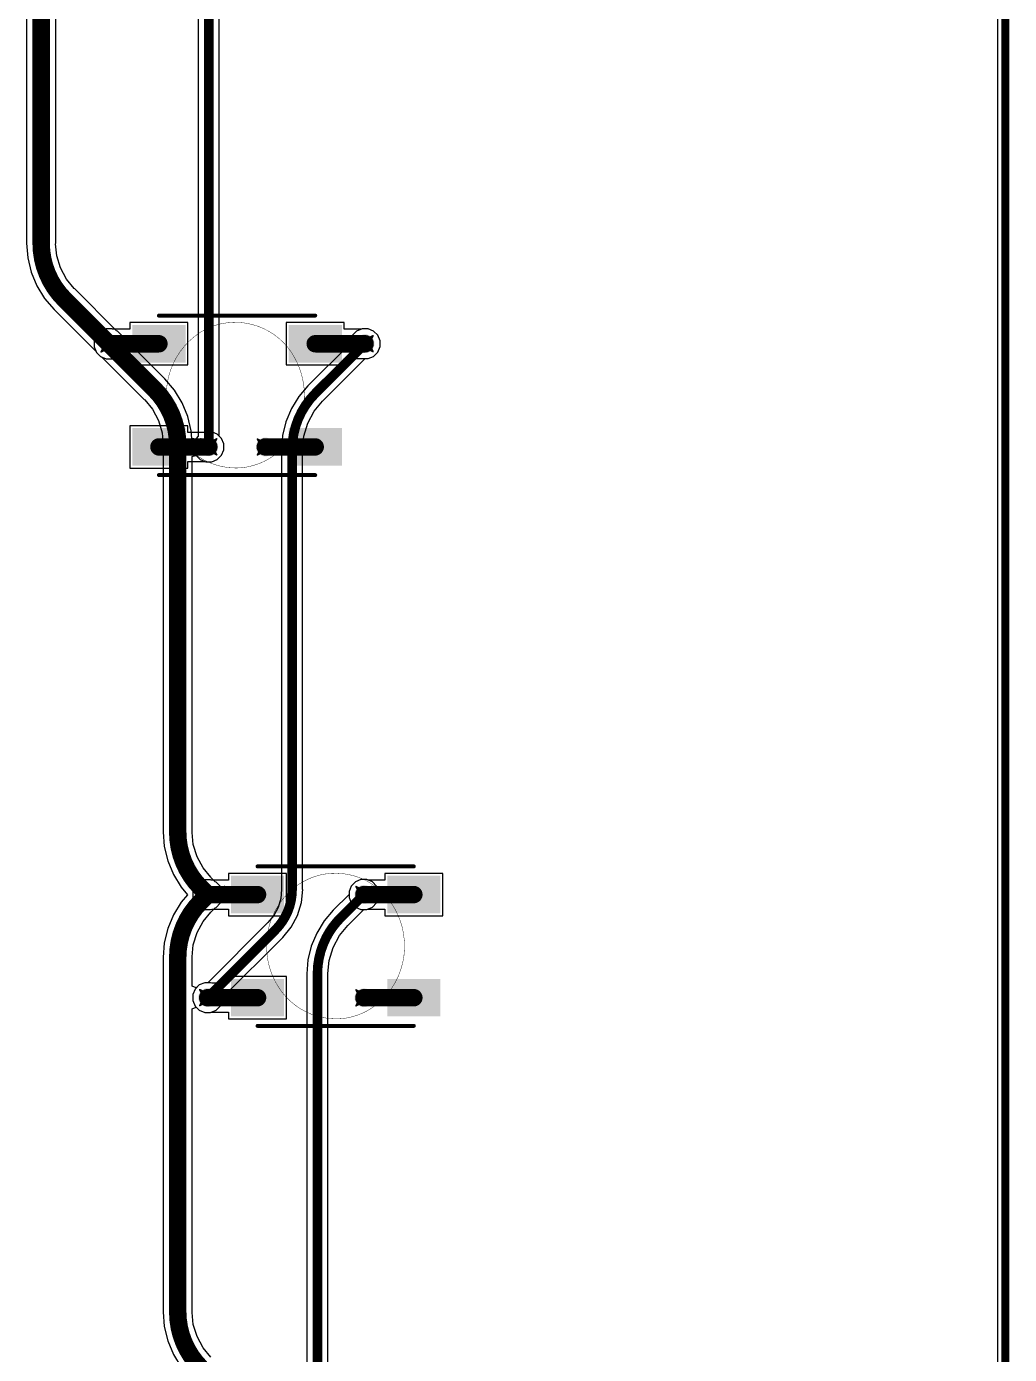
# Model space of a CAD drawing. Header units: inches. Extents: x -11 to 1110, y -7 to 455.
# Drawn here: x 672.68 to 704.13, y 172.27 to 214.76 of the extents above; entities that cross this region are included whole.
import ezdxf

# ---------------------------------------------------------------- set-up
doc = ezdxf.new("R2010")
doc.units = ezdxf.units.IN
for name, color, linetype in [('Board_outline', 216, 'Continuous'), ('Bottom Layer', 5, 'Continuous'), ('Drill Drawing', 1, 'Continuous'), ('Mechanical 7', 56, 'Continuous'), ('Top Layer', 1, 'Continuous'), ('Top Overlay', 2, 'Continuous'), ('Top Paste', 8, 'Continuous'), ('Top Solder', 216, 'Continuous'), ('Via Holes', 16, 'Continuous')]:
    doc.layers.add(name, color=color, linetype=linetype)

msp = doc.modelspace()

# ---------------------------------------------------------------- hatches: boundary and pattern name
at = {"layer": 'Bottom Layer'}
h = msp.add_hatch(color=5, dxfattribs=at)
edge = h.paths.add_edge_path()
edge.add_arc((675.323, 204.603), 0.3, 0, 360)
h = msp.add_hatch(color=5, dxfattribs=at)
edge = h.paths.add_edge_path()
edge.add_arc((683.514, 204.609), 0.3, 0, 360)
h = msp.add_hatch(color=5, dxfattribs=at)
edge = h.paths.add_edge_path()
edge.add_arc((678.514, 201.309), 0.3, 0, 360)
h = msp.add_hatch(color=5, dxfattribs=at)
edge = h.paths.add_edge_path()
edge.add_arc((680.323, 201.303), 0.3, 0, 360)
h = msp.add_hatch(color=5, dxfattribs=at)
edge = h.paths.add_edge_path()
edge.add_arc((678.478, 186.978), 0.3, 0, 360)
h = msp.add_hatch(color=5, dxfattribs=at)
edge = h.paths.add_edge_path()
edge.add_arc((683.478, 186.985), 0.3, 0, 360)
h = msp.add_hatch(color=5, dxfattribs=at)
edge = h.paths.add_edge_path()
edge.add_arc((678.478, 183.685), 0.3, 0, 360)
h = msp.add_hatch(color=5, dxfattribs=at)
edge = h.paths.add_edge_path()
edge.add_arc((683.478, 183.678), 0.3, 0, 360)
at = {"layer": 'Top Layer'}
h = msp.add_hatch(color=1, dxfattribs=at)
edge = h.paths.add_edge_path()
edge.add_arc((675.323, 204.603), 0.3, 0, 360)
for points in [[(676.168, 205.106), (677.668, 205.106), (677.668, 204.106), (676.168, 204.106)], [(682.668, 204.106), (681.168, 204.106), (681.168, 205.106), (682.668, 205.106)], [(676.168, 201.806), (677.668, 201.806), (677.668, 200.806), (676.168, 200.806)], [(681.168, 201.806), (682.668, 201.806), (682.668, 200.806), (681.168, 200.806)], [(679.324, 187.481), (680.824, 187.481), (680.824, 186.481), (679.324, 186.481)], [(685.824, 186.481), (684.324, 186.481), (684.324, 187.481), (685.824, 187.481)], [(679.324, 184.181), (680.824, 184.181), (680.824, 183.181), (679.324, 183.181)], [(684.324, 184.181), (685.824, 184.181), (685.824, 183.181), (684.324, 183.181)]]:
    msp.add_hatch(color=1, dxfattribs=at).paths.add_polyline_path(points)
h = msp.add_hatch(color=1, dxfattribs=at)
edge = h.paths.add_edge_path()
edge.add_arc((683.514, 204.609), 0.3, 0, 360)
h = msp.add_hatch(color=1, dxfattribs=at)
edge = h.paths.add_edge_path()
edge.add_arc((678.514, 201.309), 0.3, 0, 360)
h = msp.add_hatch(color=1, dxfattribs=at)
edge = h.paths.add_edge_path()
edge.add_arc((680.323, 201.303), 0.3, 0, 360)
h = msp.add_hatch(color=1, dxfattribs=at)
edge = h.paths.add_edge_path()
edge.add_arc((678.478, 186.978), 0.3, 0, 360)
h = msp.add_hatch(color=1, dxfattribs=at)
edge = h.paths.add_edge_path()
edge.add_arc((683.478, 186.985), 0.3, 0, 360)
h = msp.add_hatch(color=1, dxfattribs=at)
edge = h.paths.add_edge_path()
edge.add_arc((678.478, 183.685), 0.3, 0, 360)
h = msp.add_hatch(color=1, dxfattribs=at)
edge = h.paths.add_edge_path()
edge.add_arc((683.478, 183.678), 0.3, 0, 360)
at = {"layer": 'Top Paste'}
for points in [[(676.168, 205.106), (677.668, 205.106), (677.668, 204.106), (676.168, 204.106)], [(682.668, 204.106), (681.168, 204.106), (681.168, 205.106), (682.668, 205.106)], [(676.168, 201.806), (677.668, 201.806), (677.668, 200.806), (676.168, 200.806)], [(681.168, 201.806), (682.668, 201.806), (682.668, 200.806), (681.168, 200.806)], [(679.324, 187.481), (680.824, 187.481), (680.824, 186.481), (679.324, 186.481)], [(685.824, 186.481), (684.324, 186.481), (684.324, 187.481), (685.824, 187.481)], [(679.324, 184.181), (680.824, 184.181), (680.824, 183.181), (679.324, 183.181)], [(684.324, 184.181), (685.824, 184.181), (685.824, 183.181), (684.324, 183.181)]]:
    msp.add_hatch(color=8, dxfattribs=at).paths.add_polyline_path(points)
at = {"layer": 'Top Solder'}
for points in [[(676.067, 205.208), (677.77, 205.208), (677.77, 204.004), (676.067, 204.004)], [(682.77, 204.004), (681.067, 204.004), (681.067, 205.208), (682.77, 205.208)], [(676.067, 201.908), (677.77, 201.908), (677.77, 200.704), (676.067, 200.704)], [(681.067, 201.908), (682.77, 201.908), (682.77, 200.704), (681.067, 200.704)], [(679.222, 187.583), (680.925, 187.583), (680.925, 186.38), (679.222, 186.38)], [(685.925, 186.38), (684.222, 186.38), (684.222, 187.583), (685.925, 187.583)], [(679.222, 184.283), (680.925, 184.283), (680.925, 183.08), (679.222, 183.08)], [(684.222, 184.283), (685.925, 184.283), (685.925, 183.08), (684.222, 183.08)]]:
    msp.add_hatch(color=216, dxfattribs=at).paths.add_polyline_path(points)
at = {"layer": 'Via Holes'}
h = msp.add_hatch(color=7, dxfattribs=at)
edge = h.paths.add_edge_path()
edge.add_arc((675.323, 204.603), 0.15, 0, 360)
h = msp.add_hatch(color=7, dxfattribs=at)
edge = h.paths.add_edge_path()
edge.add_arc((683.514, 204.609), 0.15, 0, 360)
h = msp.add_hatch(color=7, dxfattribs=at)
edge = h.paths.add_edge_path()
edge.add_arc((678.514, 201.309), 0.15, 0, 360)
h = msp.add_hatch(color=7, dxfattribs=at)
edge = h.paths.add_edge_path()
edge.add_arc((680.323, 201.303), 0.15, 0, 360)
h = msp.add_hatch(color=7, dxfattribs=at)
edge = h.paths.add_edge_path()
edge.add_arc((678.478, 186.978), 0.15, 0, 360)
h = msp.add_hatch(color=7, dxfattribs=at)
edge = h.paths.add_edge_path()
edge.add_arc((683.478, 186.985), 0.15, 0, 360)
h = msp.add_hatch(color=7, dxfattribs=at)
edge = h.paths.add_edge_path()
edge.add_arc((678.478, 183.685), 0.15, 0, 360)
h = msp.add_hatch(color=7, dxfattribs=at)
edge = h.paths.add_edge_path()
edge.add_arc((683.478, 183.678), 0.15, 0, 360)

# ---------------------------------------------------------------- linework, layer by layer
at = {"layer": 'Board_outline'}
msp.add_lwpolyline([(704, 0, 0.254, 0.254, 0), (704, 370, 0.254, 0.254, 0)], format="xyseb", dxfattribs=at)
at = {"layer": 'Bottom Layer'}
for p, q in [((703.741, 369.741), (703.741, 28.773)), ((672.685, 219.117), (672.685, 207.827)), ((673.617, 207.827), (673.617, 219.117)), ((678.177, 218.761), (678.177, 201.648)), ((678.851, 201.648), (678.851, 218.761)), ((672.685, 207.827), (672.684, 207.827)), ((672.684, 207.827), (672.721, 207.356)), ((673.613, 207.805), (673.617, 207.827)), ((673.651, 207.421), (673.613, 207.805)), ((672.721, 207.356), (672.831, 206.898)), ((673.769, 207.031), (673.651, 207.421)), ((673.961, 206.671), (673.769, 207.031)), ((672.831, 206.898), (673.012, 206.462)), ((674.207, 206.372), (673.961, 206.671)), ((673.012, 206.462), (673.259, 206.059)), ((674.224, 206.36), (674.207, 206.372)), ((675.565, 205.019), (674.224, 206.36)), ((673.259, 206.059), (673.565, 205.701)), ((673.565, 205.701), (673.565, 205.701)), ((673.565, 205.701), (674.906, 204.36)), ((675.593, 205.008), (675.565, 205.019)), ((675.728, 204.873), (675.593, 205.008)), ((675.739, 204.845), (675.728, 204.873)), ((677.105, 203.479), (675.739, 204.845)), ((683.109, 204.88), (683.036, 204.704)), ((683.243, 205.014), (683.109, 204.88)), ((683.419, 205.087), (683.243, 205.014)), ((683.609, 205.087), (683.419, 205.087)), ((683.785, 205.014), (683.609, 205.087)), ((683.919, 204.88), (683.785, 205.014)), ((683.992, 204.704), (683.919, 204.88)), ((683.036, 204.608), (681.686, 203.258)), ((683.036, 204.704), (683.036, 204.608)), ((683.919, 204.339), (683.992, 204.514)), ((683.992, 204.514), (683.992, 204.704)), ((674.906, 204.36), (674.918, 204.332)), ((674.918, 204.332), (675.052, 204.198)), ((675.052, 204.198), (675.08, 204.186)), ((675.08, 204.186), (676.446, 202.82)), ((682.162, 202.781), (683.512, 204.132)), ((683.512, 204.132), (683.609, 204.132)), ((683.609, 204.132), (683.785, 204.204)), ((683.785, 204.204), (683.919, 204.339)), ((677.412, 203.121), (677.105, 203.479)), ((677.105, 203.479), (677.105, 203.479)), ((677.658, 202.718), (677.412, 203.121)), ((681.684, 203.259), (681.391, 202.916)), ((681.686, 203.258), (681.684, 203.259)), ((676.446, 202.82), (676.464, 202.808)), ((676.464, 202.808), (676.709, 202.509)), ((677.839, 202.283), (677.658, 202.718)), ((681.391, 202.916), (681.155, 202.531)), ((681.885, 202.45), (682.15, 202.773)), ((682.15, 202.773), (682.162, 202.781)), ((676.709, 202.509), (676.901, 202.15)), ((677.949, 201.824), (677.839, 202.283)), ((681.155, 202.531), (680.982, 202.113)), ((681.681, 202.068), (681.885, 202.45)), ((676.901, 202.15), (677.02, 201.759)), ((680.982, 202.113), (680.877, 201.674)), ((681.555, 201.654), (681.681, 202.068)), ((677.02, 201.759), (677.058, 201.375)), ((677.969, 201.574), (677.949, 201.824)), ((678.098, 201.553), (677.969, 201.574)), ((678.109, 201.58), (678.098, 201.553)), ((678.177, 201.648), (678.109, 201.58)), ((678.919, 201.58), (678.851, 201.648)), ((678.992, 201.404), (678.919, 201.58)), ((678.992, 201.214), (678.992, 201.404)), ((680.877, 201.674), (680.841, 201.223)), ((681.514, 201.238), (681.555, 201.654)), ((677.058, 201.375), (677.053, 201.354)), ((677.053, 201.354), (677.053, 188.988)), ((677.986, 201.004), (678.092, 201.034)), ((677.986, 188.988), (677.986, 201.004)), ((678.092, 201.034), (678.113, 201.035)), ((678.113, 201.035), (678.243, 200.904)), ((678.785, 200.904), (678.919, 201.039)), ((678.919, 201.039), (678.992, 201.214)), ((680.841, 201.223), (680.844, 201.223)), ((680.844, 201.223), (680.844, 187.148)), ((681.517, 201.223), (681.514, 201.238)), ((681.517, 187.148), (681.517, 201.223)), ((678.243, 200.904), (678.419, 200.832)), ((678.419, 200.832), (678.609, 200.832)), ((678.609, 200.832), (678.785, 200.904)), ((677.053, 188.988), (677.053, 188.988)), ((677.053, 188.988), (677.09, 188.518)), ((677.982, 188.967), (677.986, 188.988)), ((678.019, 188.583), (677.982, 188.967)), ((677.09, 188.518), (677.2, 188.059)), ((678.138, 188.192), (678.019, 188.583)), ((677.2, 188.059), (677.381, 187.623)), ((678.33, 187.833), (678.138, 188.192)), ((678.575, 187.534), (678.33, 187.833)), ((677.381, 187.623), (677.627, 187.221)), ((678.593, 187.522), (678.575, 187.534)), ((678.721, 187.394), (678.593, 187.522)), ((678.749, 187.383), (678.721, 187.394)), ((678.883, 187.248), (678.749, 187.383)), ((683.207, 187.39), (683.073, 187.255)), ((683.383, 187.462), (683.207, 187.39)), ((683.573, 187.462), (683.383, 187.462)), ((683.749, 187.39), (683.573, 187.462)), ((683.883, 187.255), (683.749, 187.39)), ((677.627, 187.221), (677.835, 186.978)), ((677.835, 186.978), (677.627, 186.734)), ((678.956, 187.073), (678.883, 187.248)), ((678.956, 186.883), (678.956, 187.073)), ((680.844, 187.144), (680.816, 186.855)), ((680.844, 187.148), (680.844, 187.144)), ((681.479, 186.723), (681.521, 187.148)), ((681.521, 187.148), (681.517, 187.148)), ((683, 186.983), (682.496, 186.478)), ((683.073, 187.255), (683, 187.08)), ((683, 187.08), (683, 186.983)), ((683.956, 187.08), (683.883, 187.255)), ((683.956, 186.889), (683.956, 187.08)), ((677.627, 186.734), (677.381, 186.332)), ((678.593, 186.434), (678.721, 186.561)), ((678.721, 186.561), (678.749, 186.573)), ((678.749, 186.573), (678.883, 186.707)), ((678.883, 186.707), (678.956, 186.883)), ((680.73, 186.573), (680.591, 186.313)), ((680.816, 186.855), (680.73, 186.573)), ((681.355, 186.314), (681.479, 186.723)), ((683.573, 186.507), (683.749, 186.579)), ((683.749, 186.579), (683.883, 186.714)), ((683.883, 186.714), (683.956, 186.889)), ((677.381, 186.332), (677.2, 185.896)), ((678.138, 185.763), (678.33, 186.123)), ((678.33, 186.123), (678.575, 186.422)), ((678.575, 186.422), (678.593, 186.434)), ((680.591, 186.313), (680.407, 186.089)), ((681.154, 185.938), (681.355, 186.314)), ((682.201, 186.137), (681.965, 185.751)), ((682.494, 186.48), (682.201, 186.137)), ((682.496, 186.478), (682.494, 186.48)), ((682.972, 186.002), (683.476, 186.507)), ((683.476, 186.507), (683.573, 186.507)), ((677.2, 185.896), (677.09, 185.437)), ((678.019, 185.373), (678.138, 185.763)), ((680.404, 186.087), (678.48, 184.162)), ((680.407, 186.089), (680.404, 186.087)), ((680.883, 185.608), (681.154, 185.938)), ((681.965, 185.751), (681.792, 185.334)), ((682.694, 185.671), (682.959, 185.994)), ((682.959, 185.994), (682.972, 186.002)), ((677.09, 185.437), (677.053, 184.967)), ((677.982, 184.988), (678.019, 185.373)), ((678.956, 183.686), (680.88, 185.61)), ((680.88, 185.61), (680.883, 185.608)), ((681.792, 185.334), (681.686, 184.895)), ((682.365, 184.875), (682.49, 185.289)), ((682.49, 185.289), (682.694, 185.671)), ((677.053, 184.967), (677.053, 184.967)), ((677.053, 184.967), (677.053, 173.632)), ((677.986, 184.967), (677.982, 184.988)), ((677.986, 184.047), (677.986, 184.967)), ((681.686, 184.895), (681.651, 184.444)), ((682.324, 184.459), (682.365, 184.875)), ((681.651, 184.444), (681.653, 184.444)), ((681.653, 184.444), (681.653, 169.81)), ((682.327, 184.444), (682.324, 184.459)), ((682.327, 169.687), (682.327, 184.444)), ((678.113, 183.995), (677.986, 184.047)), ((678.207, 184.09), (678.113, 183.995)), ((678.383, 184.162), (678.207, 184.09)), ((678.48, 184.162), (678.383, 184.162)), ((678.883, 183.414), (678.956, 183.589)), ((678.956, 183.589), (678.956, 183.686)), ((677.986, 183.322), (678.113, 183.374)), ((677.986, 173.632), (677.986, 183.322)), ((678.113, 183.374), (678.207, 183.279)), ((678.207, 183.279), (678.383, 183.207)), ((678.383, 183.207), (678.573, 183.207)), ((678.573, 183.207), (678.749, 183.279)), ((678.749, 183.279), (678.883, 183.414)), ((677.053, 173.632), (677.053, 173.632)), ((677.053, 173.632), (677.09, 173.161)), ((677.982, 173.61), (677.986, 173.632)), ((678.019, 173.226), (677.982, 173.61)), ((677.09, 173.161), (677.2, 172.703)), ((678.138, 172.836), (678.019, 173.226)), ((677.2, 172.703), (677.381, 172.267)), ((678.33, 172.476), (678.138, 172.836)), ((677.381, 172.267), (677.627, 171.864)), ((678.575, 172.177), (678.33, 172.476))]:
    msp.add_line(p, q, dxfattribs=at)
for points in [[(673.151, 207.827, 0.559, 0.559, 0), (673.151, 219.117, 0.559, 0.559, 0)], [(678.514, 201.309, 0.305, 0.305, 0), (678.514, 218.761, 0.305, 0.305, 0)], [(673.895, 206.031, 0.559, 0.559, -0.198912), (673.151, 207.827, 0.559, 0.559, 0)], [(673.895, 206.031, 0.559, 0.559, 0), (675.323, 204.603, 0.559, 0.559, 0)], [(675.323, 204.603, 0.559, 0.559, 0), (676.776, 203.15, 0.559, 0.559, 0)], [(681.924, 203.02, 0.305, 0.305, 0), (683.514, 204.609, 0.305, 0.305, 0)], [(676.776, 203.15, 0.559, 0.559, -0.198912), (677.52, 201.354, 0.559, 0.559, 0)], [(681.18, 201.223, 0.305, 0.305, -0.198912), (681.924, 203.02, 0.305, 0.305, 0)], [(677.52, 188.988, 0.559, 0.559, 0), (677.52, 201.354, 0.559, 0.559, 0)], [(681.18, 187.148, 0.305, 0.305, 0), (681.18, 201.223, 0.305, 0.305, 0)], [(678.264, 187.192, 0.559, 0.559, -0.198912), (677.52, 188.988, 0.559, 0.559, 0)], [(678.264, 187.192, 0.559, 0.559, 0), (678.478, 186.978, 0.559, 0.559, 0)], [(677.52, 184.967, 0.559, 0.559, -0.198912), (678.264, 186.763, 0.559, 0.559, 0)], [(678.264, 186.763, 0.559, 0.559, 0), (678.478, 186.978, 0.559, 0.559, 0)], [(681.18, 187.148, 0.305, 0.305, -0.198912), (680.642, 185.849, 0.305, 0.305, 0)], [(682.734, 186.24, 0.305, 0.305, 0), (683.478, 186.985, 0.305, 0.305, 0)], [(682.272, 185.608, 0.305, 0.305, -0.077495), (682.734, 186.24, 0.305, 0.305, 0)], [(678.478, 183.685, 0.305, 0.305, 0), (680.642, 185.849, 0.305, 0.305, 0)], [(681.99, 184.444, 0.305, 0.305, -0.119574), (682.272, 185.608, 0.305, 0.305, 0)], [(677.52, 173.632, 0.559, 0.559, 0), (677.52, 184.967, 0.559, 0.559, 0)], [(681.99, 169.621, 0.305, 0.305, 0), (681.99, 184.444, 0.305, 0.305, 0)], [(678.264, 171.836, 0.559, 0.559, -0.198912), (677.52, 173.632, 0.559, 0.559, 0)]]:
    msp.add_lwpolyline(points, format="xyseb", dxfattribs=at)
for points in [[(673.011, 207.827, 0.279, 0.279, 1), (673.29, 207.827, 0.279, 0.279, 1)], [(673.011, 207.827, 0.279, 0.279, 1), (673.29, 207.827, 0.279, 0.279, 1)], [(673.755, 206.031, 0.279, 0.279, 1), (674.034, 206.031, 0.279, 0.279, 1)], [(673.755, 206.031, 0.279, 0.279, 1), (674.034, 206.031, 0.279, 0.279, 1)], [(675.183, 204.603, 0.279, 0.279, 1), (675.462, 204.603, 0.279, 0.279, 1)], [(675.183, 204.603, 0.279, 0.279, 1), (675.462, 204.603, 0.279, 0.279, 1)], [(683.438, 204.609, 0.152, 0.152, 1), (683.59, 204.609, 0.152, 0.152, 1)], [(676.636, 203.15, 0.279, 0.279, 1), (676.915, 203.15, 0.279, 0.279, 1)], [(676.636, 203.15, 0.279, 0.279, 1), (676.915, 203.15, 0.279, 0.279, 1)], [(681.848, 203.02, 0.152, 0.152, 1), (682, 203.02, 0.152, 0.152, 1)], [(681.848, 203.02, 0.152, 0.152, 1), (682, 203.02, 0.152, 0.152, 1)], [(677.38, 201.354, 0.279, 0.279, 1), (677.659, 201.354, 0.279, 0.279, 1)], [(677.38, 201.354, 0.279, 0.279, 1), (677.659, 201.354, 0.279, 0.279, 1)], [(678.438, 201.309, 0.152, 0.152, 1), (678.59, 201.309, 0.152, 0.152, 1)], [(681.104, 201.223, 0.152, 0.152, 1), (681.256, 201.223, 0.152, 0.152, 1)], [(681.104, 201.223, 0.152, 0.152, 1), (681.256, 201.223, 0.152, 0.152, 1)], [(677.38, 188.988, 0.279, 0.279, 1), (677.659, 188.988, 0.279, 0.279, 1)], [(677.38, 188.988, 0.279, 0.279, 1), (677.659, 188.988, 0.279, 0.279, 1)], [(678.124, 187.192, 0.279, 0.279, 1), (678.403, 187.192, 0.279, 0.279, 1)], [(678.124, 187.192, 0.279, 0.279, 1), (678.403, 187.192, 0.279, 0.279, 1)], [(678.124, 186.763, 0.279, 0.279, 1), (678.403, 186.763, 0.279, 0.279, 1)], [(678.124, 186.763, 0.279, 0.279, 1), (678.403, 186.763, 0.279, 0.279, 1)], [(678.338, 186.978, 0.279, 0.279, 1), (678.618, 186.978, 0.279, 0.279, 1)], [(678.338, 186.978, 0.279, 0.279, 1), (678.618, 186.978, 0.279, 0.279, 1)], [(681.104, 187.148, 0.152, 0.152, 1), (681.256, 187.148, 0.152, 0.152, 1)], [(681.104, 187.148, 0.152, 0.152, 1), (681.256, 187.148, 0.152, 0.152, 1)], [(683.402, 186.985, 0.152, 0.152, 1), (683.554, 186.985, 0.152, 0.152, 1)], [(682.658, 186.24, 0.152, 0.152, 1), (682.81, 186.24, 0.152, 0.152, 1)], [(682.658, 186.24, 0.152, 0.152, 1), (682.81, 186.24, 0.152, 0.152, 1)], [(680.566, 185.849, 0.152, 0.152, 1), (680.718, 185.849, 0.152, 0.152, 1)], [(680.566, 185.849, 0.152, 0.152, 1), (680.718, 185.849, 0.152, 0.152, 1)], [(682.196, 185.608, 0.152, 0.152, 1), (682.349, 185.608, 0.152, 0.152, 1)], [(682.196, 185.608, 0.152, 0.152, 1), (682.349, 185.608, 0.152, 0.152, 1)], [(677.38, 184.967, 0.279, 0.279, 1), (677.659, 184.967, 0.279, 0.279, 1)], [(677.38, 184.967, 0.279, 0.279, 1), (677.659, 184.967, 0.279, 0.279, 1)], [(681.914, 184.444, 0.152, 0.152, 1), (682.066, 184.444, 0.152, 0.152, 1)], [(681.914, 184.444, 0.152, 0.152, 1), (682.066, 184.444, 0.152, 0.152, 1)], [(678.402, 183.685, 0.152, 0.152, 1), (678.554, 183.685, 0.152, 0.152, 1)], [(677.38, 173.632, 0.279, 0.279, 1), (677.659, 173.632, 0.279, 0.279, 1)], [(677.38, 173.632, 0.279, 0.279, 1), (677.659, 173.632, 0.279, 0.279, 1)]]:
    msp.add_lwpolyline(points, format="xyseb", close=True, dxfattribs=at)
at = {"layer": 'Drill Drawing'}
for points in [[(675.069, 204.857, 0.0508, 0.0508, 0), (675.323, 204.73, 0.0508, 0.0508, 0)], [(675.069, 204.857, 0.0508, 0.0508, 0), (675.196, 204.603, 0.0508, 0.0508, 0)], [(675.323, 204.73, 0.0508, 0.0508, 0), (675.577, 204.857, 0.0508, 0.0508, 0)], [(675.45, 204.603, 0.0508, 0.0508, 0), (675.577, 204.857, 0.0508, 0.0508, 0)], [(683.26, 204.863, 0.0508, 0.0508, 0), (683.514, 204.736, 0.0508, 0.0508, 0)], [(683.26, 204.863, 0.0508, 0.0508, 0), (683.387, 204.609, 0.0508, 0.0508, 0)], [(683.514, 204.736, 0.0508, 0.0508, 0), (683.768, 204.863, 0.0508, 0.0508, 0)], [(683.641, 204.609, 0.0508, 0.0508, 0), (683.768, 204.863, 0.0508, 0.0508, 0)], [(675.069, 204.349, 0.0508, 0.0508, 0), (675.196, 204.603, 0.0508, 0.0508, 0)], [(675.069, 204.349, 0.0508, 0.0508, 0), (675.323, 204.476, 0.0508, 0.0508, 0)], [(675.323, 204.476, 0.0508, 0.0508, 0), (675.577, 204.349, 0.0508, 0.0508, 0)], [(675.45, 204.603, 0.0508, 0.0508, 0), (675.577, 204.349, 0.0508, 0.0508, 0)], [(683.26, 204.355, 0.0508, 0.0508, 0), (683.387, 204.609, 0.0508, 0.0508, 0)], [(683.26, 204.355, 0.0508, 0.0508, 0), (683.514, 204.482, 0.0508, 0.0508, 0)], [(683.514, 204.482, 0.0508, 0.0508, 0), (683.768, 204.355, 0.0508, 0.0508, 0)], [(683.641, 204.609, 0.0508, 0.0508, 0), (683.768, 204.355, 0.0508, 0.0508, 0)], [(678.26, 201.563, 0.0508, 0.0508, 0), (678.514, 201.436, 0.0508, 0.0508, 0)], [(678.26, 201.563, 0.0508, 0.0508, 0), (678.387, 201.309, 0.0508, 0.0508, 0)], [(678.514, 201.436, 0.0508, 0.0508, 0), (678.768, 201.563, 0.0508, 0.0508, 0)], [(678.641, 201.309, 0.0508, 0.0508, 0), (678.768, 201.563, 0.0508, 0.0508, 0)], [(680.069, 201.557, 0.0508, 0.0508, 0), (680.323, 201.43, 0.0508, 0.0508, 0)], [(680.069, 201.557, 0.0508, 0.0508, 0), (680.196, 201.303, 0.0508, 0.0508, 0)], [(680.323, 201.43, 0.0508, 0.0508, 0), (680.577, 201.557, 0.0508, 0.0508, 0)], [(680.45, 201.303, 0.0508, 0.0508, 0), (680.577, 201.557, 0.0508, 0.0508, 0)], [(678.26, 201.055, 0.0508, 0.0508, 0), (678.387, 201.309, 0.0508, 0.0508, 0)], [(678.26, 201.055, 0.0508, 0.0508, 0), (678.514, 201.182, 0.0508, 0.0508, 0)], [(678.514, 201.182, 0.0508, 0.0508, 0), (678.768, 201.055, 0.0508, 0.0508, 0)], [(678.641, 201.309, 0.0508, 0.0508, 0), (678.768, 201.055, 0.0508, 0.0508, 0)], [(680.069, 201.049, 0.0508, 0.0508, 0), (680.196, 201.303, 0.0508, 0.0508, 0)], [(680.069, 201.049, 0.0508, 0.0508, 0), (680.323, 201.176, 0.0508, 0.0508, 0)], [(680.323, 201.176, 0.0508, 0.0508, 0), (680.577, 201.049, 0.0508, 0.0508, 0)], [(680.45, 201.303, 0.0508, 0.0508, 0), (680.577, 201.049, 0.0508, 0.0508, 0)], [(678.224, 187.232, 0.0508, 0.0508, 0), (678.478, 187.105, 0.0508, 0.0508, 0)], [(678.224, 187.232, 0.0508, 0.0508, 0), (678.351, 186.978, 0.0508, 0.0508, 0)], [(678.224, 186.724, 0.0508, 0.0508, 0), (678.351, 186.978, 0.0508, 0.0508, 0)], [(678.478, 187.105, 0.0508, 0.0508, 0), (678.732, 187.232, 0.0508, 0.0508, 0)], [(678.605, 186.978, 0.0508, 0.0508, 0), (678.732, 187.232, 0.0508, 0.0508, 0)], [(678.605, 186.978, 0.0508, 0.0508, 0), (678.732, 186.724, 0.0508, 0.0508, 0)], [(683.224, 187.239, 0.0508, 0.0508, 0), (683.478, 187.112, 0.0508, 0.0508, 0)], [(683.224, 187.239, 0.0508, 0.0508, 0), (683.351, 186.985, 0.0508, 0.0508, 0)], [(683.224, 186.731, 0.0508, 0.0508, 0), (683.351, 186.985, 0.0508, 0.0508, 0)], [(683.478, 187.112, 0.0508, 0.0508, 0), (683.732, 187.239, 0.0508, 0.0508, 0)], [(683.605, 186.985, 0.0508, 0.0508, 0), (683.732, 187.239, 0.0508, 0.0508, 0)], [(683.605, 186.985, 0.0508, 0.0508, 0), (683.732, 186.731, 0.0508, 0.0508, 0)], [(678.224, 186.724, 0.0508, 0.0508, 0), (678.478, 186.851, 0.0508, 0.0508, 0)], [(678.478, 186.851, 0.0508, 0.0508, 0), (678.732, 186.724, 0.0508, 0.0508, 0)], [(683.224, 186.731, 0.0508, 0.0508, 0), (683.478, 186.858, 0.0508, 0.0508, 0)], [(683.478, 186.858, 0.0508, 0.0508, 0), (683.732, 186.731, 0.0508, 0.0508, 0)], [(678.224, 183.939, 0.0508, 0.0508, 0), (678.478, 183.812, 0.0508, 0.0508, 0)], [(678.224, 183.939, 0.0508, 0.0508, 0), (678.351, 183.685, 0.0508, 0.0508, 0)], [(678.224, 183.431, 0.0508, 0.0508, 0), (678.351, 183.685, 0.0508, 0.0508, 0)], [(678.224, 183.431, 0.0508, 0.0508, 0), (678.478, 183.558, 0.0508, 0.0508, 0)], [(678.478, 183.812, 0.0508, 0.0508, 0), (678.732, 183.939, 0.0508, 0.0508, 0)], [(678.478, 183.558, 0.0508, 0.0508, 0), (678.732, 183.431, 0.0508, 0.0508, 0)], [(678.605, 183.685, 0.0508, 0.0508, 0), (678.732, 183.939, 0.0508, 0.0508, 0)], [(678.605, 183.685, 0.0508, 0.0508, 0), (678.732, 183.431, 0.0508, 0.0508, 0)], [(683.224, 183.932, 0.0508, 0.0508, 0), (683.478, 183.805, 0.0508, 0.0508, 0)], [(683.224, 183.932, 0.0508, 0.0508, 0), (683.351, 183.678, 0.0508, 0.0508, 0)], [(683.224, 183.424, 0.0508, 0.0508, 0), (683.351, 183.678, 0.0508, 0.0508, 0)], [(683.224, 183.424, 0.0508, 0.0508, 0), (683.478, 183.551, 0.0508, 0.0508, 0)], [(683.478, 183.805, 0.0508, 0.0508, 0), (683.732, 183.932, 0.0508, 0.0508, 0)], [(683.478, 183.551, 0.0508, 0.0508, 0), (683.732, 183.424, 0.0508, 0.0508, 0)], [(683.605, 183.678, 0.0508, 0.0508, 0), (683.732, 183.932, 0.0508, 0.0508, 0)], [(683.605, 183.678, 0.0508, 0.0508, 0), (683.732, 183.424, 0.0508, 0.0508, 0)]]:
    msp.add_lwpolyline(points, format="xyseb", dxfattribs=at)
for points in [[(675.056, 204.857, 0.0254, 0.0254, 1), (675.081, 204.857, 0.0254, 0.0254, 1)], [(675.056, 204.857, 0.0254, 0.0254, 1), (675.081, 204.857, 0.0254, 0.0254, 1)], [(675.564, 204.857, 0.0254, 0.0254, 1), (675.589, 204.857, 0.0254, 0.0254, 1)], [(675.564, 204.857, 0.0254, 0.0254, 1), (675.589, 204.857, 0.0254, 0.0254, 1)], [(683.247, 204.863, 0.0254, 0.0254, 1), (683.273, 204.863, 0.0254, 0.0254, 1)], [(683.247, 204.863, 0.0254, 0.0254, 1), (683.273, 204.863, 0.0254, 0.0254, 1)], [(683.755, 204.863, 0.0254, 0.0254, 1), (683.781, 204.863, 0.0254, 0.0254, 1)], [(683.755, 204.863, 0.0254, 0.0254, 1), (683.781, 204.863, 0.0254, 0.0254, 1)], [(675.183, 204.603, 0.0254, 0.0254, 1), (675.208, 204.603, 0.0254, 0.0254, 1)], [(675.183, 204.603, 0.0254, 0.0254, 1), (675.208, 204.603, 0.0254, 0.0254, 1)], [(675.31, 204.73, 0.0254, 0.0254, 1), (675.335, 204.73, 0.0254, 0.0254, 1)], [(675.31, 204.73, 0.0254, 0.0254, 1), (675.335, 204.73, 0.0254, 0.0254, 1)], [(675.31, 204.476, 0.0254, 0.0254, 1), (675.335, 204.476, 0.0254, 0.0254, 1)], [(675.31, 204.476, 0.0254, 0.0254, 1), (675.335, 204.476, 0.0254, 0.0254, 1)], [(675.437, 204.603, 0.0254, 0.0254, 1), (675.462, 204.603, 0.0254, 0.0254, 1)], [(675.437, 204.603, 0.0254, 0.0254, 1), (675.462, 204.603, 0.0254, 0.0254, 1)], [(683.247, 204.355, 0.0254, 0.0254, 1), (683.273, 204.355, 0.0254, 0.0254, 1)], [(683.247, 204.355, 0.0254, 0.0254, 1), (683.273, 204.355, 0.0254, 0.0254, 1)], [(683.374, 204.609, 0.0254, 0.0254, 1), (683.4, 204.609, 0.0254, 0.0254, 1)], [(683.374, 204.609, 0.0254, 0.0254, 1), (683.4, 204.609, 0.0254, 0.0254, 1)], [(683.501, 204.736, 0.0254, 0.0254, 1), (683.527, 204.736, 0.0254, 0.0254, 1)], [(683.501, 204.736, 0.0254, 0.0254, 1), (683.527, 204.736, 0.0254, 0.0254, 1)], [(683.501, 204.482, 0.0254, 0.0254, 1), (683.527, 204.482, 0.0254, 0.0254, 1)], [(683.501, 204.482, 0.0254, 0.0254, 1), (683.527, 204.482, 0.0254, 0.0254, 1)], [(683.628, 204.609, 0.0254, 0.0254, 1), (683.654, 204.609, 0.0254, 0.0254, 1)], [(683.628, 204.609, 0.0254, 0.0254, 1), (683.654, 204.609, 0.0254, 0.0254, 1)], [(683.755, 204.355, 0.0254, 0.0254, 1), (683.781, 204.355, 0.0254, 0.0254, 1)], [(683.755, 204.355, 0.0254, 0.0254, 1), (683.781, 204.355, 0.0254, 0.0254, 1)], [(675.056, 204.349, 0.0254, 0.0254, 1), (675.081, 204.349, 0.0254, 0.0254, 1)], [(675.056, 204.349, 0.0254, 0.0254, 1), (675.081, 204.349, 0.0254, 0.0254, 1)], [(675.564, 204.349, 0.0254, 0.0254, 1), (675.589, 204.349, 0.0254, 0.0254, 1)], [(675.564, 204.349, 0.0254, 0.0254, 1), (675.589, 204.349, 0.0254, 0.0254, 1)], [(678.247, 201.563, 0.0254, 0.0254, 1), (678.273, 201.563, 0.0254, 0.0254, 1)], [(678.247, 201.563, 0.0254, 0.0254, 1), (678.273, 201.563, 0.0254, 0.0254, 1)], [(678.501, 201.436, 0.0254, 0.0254, 1), (678.527, 201.436, 0.0254, 0.0254, 1)], [(678.501, 201.436, 0.0254, 0.0254, 1), (678.527, 201.436, 0.0254, 0.0254, 1)], [(678.755, 201.563, 0.0254, 0.0254, 1), (678.781, 201.563, 0.0254, 0.0254, 1)], [(678.755, 201.563, 0.0254, 0.0254, 1), (678.781, 201.563, 0.0254, 0.0254, 1)], [(680.056, 201.557, 0.0254, 0.0254, 1), (680.081, 201.557, 0.0254, 0.0254, 1)], [(680.056, 201.557, 0.0254, 0.0254, 1), (680.081, 201.557, 0.0254, 0.0254, 1)], [(680.31, 201.43, 0.0254, 0.0254, 1), (680.335, 201.43, 0.0254, 0.0254, 1)], [(680.31, 201.43, 0.0254, 0.0254, 1), (680.335, 201.43, 0.0254, 0.0254, 1)], [(680.564, 201.557, 0.0254, 0.0254, 1), (680.589, 201.557, 0.0254, 0.0254, 1)], [(680.564, 201.557, 0.0254, 0.0254, 1), (680.589, 201.557, 0.0254, 0.0254, 1)], [(678.247, 201.055, 0.0254, 0.0254, 1), (678.273, 201.055, 0.0254, 0.0254, 1)], [(678.247, 201.055, 0.0254, 0.0254, 1), (678.273, 201.055, 0.0254, 0.0254, 1)], [(678.374, 201.309, 0.0254, 0.0254, 1), (678.4, 201.309, 0.0254, 0.0254, 1)], [(678.374, 201.309, 0.0254, 0.0254, 1), (678.4, 201.309, 0.0254, 0.0254, 1)], [(678.501, 201.182, 0.0254, 0.0254, 1), (678.527, 201.182, 0.0254, 0.0254, 1)], [(678.501, 201.182, 0.0254, 0.0254, 1), (678.527, 201.182, 0.0254, 0.0254, 1)], [(678.628, 201.309, 0.0254, 0.0254, 1), (678.654, 201.309, 0.0254, 0.0254, 1)], [(678.628, 201.309, 0.0254, 0.0254, 1), (678.654, 201.309, 0.0254, 0.0254, 1)], [(678.755, 201.055, 0.0254, 0.0254, 1), (678.781, 201.055, 0.0254, 0.0254, 1)], [(678.755, 201.055, 0.0254, 0.0254, 1), (678.781, 201.055, 0.0254, 0.0254, 1)], [(680.056, 201.049, 0.0254, 0.0254, 1), (680.081, 201.049, 0.0254, 0.0254, 1)], [(680.056, 201.049, 0.0254, 0.0254, 1), (680.081, 201.049, 0.0254, 0.0254, 1)], [(680.183, 201.303, 0.0254, 0.0254, 1), (680.208, 201.303, 0.0254, 0.0254, 1)], [(680.183, 201.303, 0.0254, 0.0254, 1), (680.208, 201.303, 0.0254, 0.0254, 1)], [(680.31, 201.176, 0.0254, 0.0254, 1), (680.335, 201.176, 0.0254, 0.0254, 1)], [(680.31, 201.176, 0.0254, 0.0254, 1), (680.335, 201.176, 0.0254, 0.0254, 1)], [(680.437, 201.303, 0.0254, 0.0254, 1), (680.462, 201.303, 0.0254, 0.0254, 1)], [(680.437, 201.303, 0.0254, 0.0254, 1), (680.462, 201.303, 0.0254, 0.0254, 1)], [(680.564, 201.049, 0.0254, 0.0254, 1), (680.589, 201.049, 0.0254, 0.0254, 1)], [(680.564, 201.049, 0.0254, 0.0254, 1), (680.589, 201.049, 0.0254, 0.0254, 1)], [(678.211, 187.232, 0.0254, 0.0254, 1), (678.237, 187.232, 0.0254, 0.0254, 1)], [(678.211, 187.232, 0.0254, 0.0254, 1), (678.237, 187.232, 0.0254, 0.0254, 1)], [(678.338, 186.978, 0.0254, 0.0254, 1), (678.364, 186.978, 0.0254, 0.0254, 1)], [(678.338, 186.978, 0.0254, 0.0254, 1), (678.364, 186.978, 0.0254, 0.0254, 1)], [(678.465, 187.105, 0.0254, 0.0254, 1), (678.491, 187.105, 0.0254, 0.0254, 1)], [(678.465, 187.105, 0.0254, 0.0254, 1), (678.491, 187.105, 0.0254, 0.0254, 1)], [(678.592, 186.978, 0.0254, 0.0254, 1), (678.618, 186.978, 0.0254, 0.0254, 1)], [(678.592, 186.978, 0.0254, 0.0254, 1), (678.618, 186.978, 0.0254, 0.0254, 1)], [(678.719, 187.232, 0.0254, 0.0254, 1), (678.745, 187.232, 0.0254, 0.0254, 1)], [(678.719, 187.232, 0.0254, 0.0254, 1), (678.745, 187.232, 0.0254, 0.0254, 1)], [(683.211, 187.239, 0.0254, 0.0254, 1), (683.237, 187.239, 0.0254, 0.0254, 1)], [(683.211, 187.239, 0.0254, 0.0254, 1), (683.237, 187.239, 0.0254, 0.0254, 1)], [(683.338, 186.985, 0.0254, 0.0254, 1), (683.364, 186.985, 0.0254, 0.0254, 1)], [(683.338, 186.985, 0.0254, 0.0254, 1), (683.364, 186.985, 0.0254, 0.0254, 1)], [(683.465, 187.112, 0.0254, 0.0254, 1), (683.491, 187.112, 0.0254, 0.0254, 1)], [(683.465, 187.112, 0.0254, 0.0254, 1), (683.491, 187.112, 0.0254, 0.0254, 1)], [(683.592, 186.985, 0.0254, 0.0254, 1), (683.618, 186.985, 0.0254, 0.0254, 1)], [(683.592, 186.985, 0.0254, 0.0254, 1), (683.618, 186.985, 0.0254, 0.0254, 1)], [(683.719, 187.239, 0.0254, 0.0254, 1), (683.745, 187.239, 0.0254, 0.0254, 1)], [(683.719, 187.239, 0.0254, 0.0254, 1), (683.745, 187.239, 0.0254, 0.0254, 1)], [(678.211, 186.724, 0.0254, 0.0254, 1), (678.237, 186.724, 0.0254, 0.0254, 1)], [(678.211, 186.724, 0.0254, 0.0254, 1), (678.237, 186.724, 0.0254, 0.0254, 1)], [(678.465, 186.851, 0.0254, 0.0254, 1), (678.491, 186.851, 0.0254, 0.0254, 1)], [(678.465, 186.851, 0.0254, 0.0254, 1), (678.491, 186.851, 0.0254, 0.0254, 1)], [(678.719, 186.724, 0.0254, 0.0254, 1), (678.745, 186.724, 0.0254, 0.0254, 1)], [(678.719, 186.724, 0.0254, 0.0254, 1), (678.745, 186.724, 0.0254, 0.0254, 1)], [(683.211, 186.731, 0.0254, 0.0254, 1), (683.237, 186.731, 0.0254, 0.0254, 1)], [(683.211, 186.731, 0.0254, 0.0254, 1), (683.237, 186.731, 0.0254, 0.0254, 1)], [(683.465, 186.858, 0.0254, 0.0254, 1), (683.491, 186.858, 0.0254, 0.0254, 1)], [(683.465, 186.858, 0.0254, 0.0254, 1), (683.491, 186.858, 0.0254, 0.0254, 1)], [(683.719, 186.731, 0.0254, 0.0254, 1), (683.745, 186.731, 0.0254, 0.0254, 1)], [(683.719, 186.731, 0.0254, 0.0254, 1), (683.745, 186.731, 0.0254, 0.0254, 1)], [(678.211, 183.939, 0.0254, 0.0254, 1), (678.237, 183.939, 0.0254, 0.0254, 1)], [(678.211, 183.939, 0.0254, 0.0254, 1), (678.237, 183.939, 0.0254, 0.0254, 1)], [(678.338, 183.685, 0.0254, 0.0254, 1), (678.364, 183.685, 0.0254, 0.0254, 1)], [(678.338, 183.685, 0.0254, 0.0254, 1), (678.364, 183.685, 0.0254, 0.0254, 1)], [(678.465, 183.812, 0.0254, 0.0254, 1), (678.491, 183.812, 0.0254, 0.0254, 1)], [(678.465, 183.812, 0.0254, 0.0254, 1), (678.491, 183.812, 0.0254, 0.0254, 1)], [(678.465, 183.558, 0.0254, 0.0254, 1), (678.491, 183.558, 0.0254, 0.0254, 1)], [(678.465, 183.558, 0.0254, 0.0254, 1), (678.491, 183.558, 0.0254, 0.0254, 1)], [(678.592, 183.685, 0.0254, 0.0254, 1), (678.618, 183.685, 0.0254, 0.0254, 1)], [(678.592, 183.685, 0.0254, 0.0254, 1), (678.618, 183.685, 0.0254, 0.0254, 1)], [(678.719, 183.939, 0.0254, 0.0254, 1), (678.745, 183.939, 0.0254, 0.0254, 1)], [(678.719, 183.939, 0.0254, 0.0254, 1), (678.745, 183.939, 0.0254, 0.0254, 1)], [(683.211, 183.932, 0.0254, 0.0254, 1), (683.237, 183.932, 0.0254, 0.0254, 1)], [(683.211, 183.932, 0.0254, 0.0254, 1), (683.237, 183.932, 0.0254, 0.0254, 1)], [(683.338, 183.678, 0.0254, 0.0254, 1), (683.364, 183.678, 0.0254, 0.0254, 1)], [(683.338, 183.678, 0.0254, 0.0254, 1), (683.364, 183.678, 0.0254, 0.0254, 1)], [(683.465, 183.805, 0.0254, 0.0254, 1), (683.491, 183.805, 0.0254, 0.0254, 1)], [(683.465, 183.805, 0.0254, 0.0254, 1), (683.491, 183.805, 0.0254, 0.0254, 1)], [(683.465, 183.551, 0.0254, 0.0254, 1), (683.491, 183.551, 0.0254, 0.0254, 1)], [(683.465, 183.551, 0.0254, 0.0254, 1), (683.491, 183.551, 0.0254, 0.0254, 1)], [(683.592, 183.678, 0.0254, 0.0254, 1), (683.618, 183.678, 0.0254, 0.0254, 1)], [(683.592, 183.678, 0.0254, 0.0254, 1), (683.618, 183.678, 0.0254, 0.0254, 1)], [(683.719, 183.932, 0.0254, 0.0254, 1), (683.745, 183.932, 0.0254, 0.0254, 1)], [(683.719, 183.932, 0.0254, 0.0254, 1), (683.745, 183.932, 0.0254, 0.0254, 1)], [(678.211, 183.431, 0.0254, 0.0254, 1), (678.237, 183.431, 0.0254, 0.0254, 1)], [(678.211, 183.431, 0.0254, 0.0254, 1), (678.237, 183.431, 0.0254, 0.0254, 1)], [(678.719, 183.431, 0.0254, 0.0254, 1), (678.745, 183.431, 0.0254, 0.0254, 1)], [(678.719, 183.431, 0.0254, 0.0254, 1), (678.745, 183.431, 0.0254, 0.0254, 1)], [(683.211, 183.424, 0.0254, 0.0254, 1), (683.237, 183.424, 0.0254, 0.0254, 1)], [(683.211, 183.424, 0.0254, 0.0254, 1), (683.237, 183.424, 0.0254, 0.0254, 1)], [(683.719, 183.424, 0.0254, 0.0254, 1), (683.745, 183.424, 0.0254, 0.0254, 1)], [(683.719, 183.424, 0.0254, 0.0254, 1), (683.745, 183.424, 0.0254, 0.0254, 1)]]:
    msp.add_lwpolyline(points, format="xyseb", close=True, dxfattribs=at)
at = {"layer": 'Mechanical 7'}
for points in [[(678.238, 204.97, 0.0127, 0.0127, -0.083738), (678.896, 205.243, 0.0127, 0.0127, 0)], [(678.896, 205.243, 0.0127, 0.0127, -0.334647), (681.262, 204.156, 0.0127, 0.0127, 0)], [(677.209, 202.467, 0.0127, 0.0127, -0.310867), (678.238, 204.97, 0.0127, 0.0127, 0)], [(681.262, 204.156, 0.0127, 0.0127, -0.077266), (681.52, 203.46, 0.0127, 0.0127, 0)], [(681.52, 203.46, 0.0127, 0.0127, -0.311169), (680.491, 200.958, 0.0127, 0.0127, 0)], [(677.581, 201.59, 0.0127, 0.0127, -0.100705), (677.209, 202.467, 0.0127, 0.0127, 0)], [(679.363, 200.631, 0.0127, 0.0127, -0.246651), (677.581, 201.59, 0.0127, 0.0127, 0)], [(679.504, 200.635, 0.0127, 0.0127, -0.017259), (679.363, 200.631, 0.0127, 0.0127, 0)], [(679.833, 200.684, 0.0127, 0.0127, -0.038845), (679.504, 200.635, 0.0127, 0.0127, 0)], [(680.491, 200.958, 0.0127, 0.0127, -0.083704), (679.833, 200.684, 0.0127, 0.0127, 0)], [(681.245, 187.202, 0.0127, 0.0127, -0.124835), (682.206, 187.635, 0.0127, 0.0127, 0)], [(682.206, 187.635, 0.0127, 0.0127, -0.291928), (684.335, 186.733, 0.0127, 0.0127, 0)], [(680.391, 184.952, 0.0127, 0.0127, -0.269505), (681.245, 187.202, 0.0127, 0.0127, 0)], [(684.335, 186.733, 0.0127, 0.0127, -0.115656), (684.745, 185.718, 0.0127, 0.0127, 0)], [(684.745, 185.718, 0.0127, 0.0127, -0.268723), (683.891, 183.468, 0.0127, 0.0127, 0)], [(680.739, 184.029, 0.0127, 0.0127, -0.104223), (680.391, 184.952, 0.0127, 0.0127, 0)], [(682.565, 183.005, 0.0127, 0.0127, -0.25558), (680.739, 184.029, 0.0127, 0.0127, 0)], [(683.891, 183.468, 0.0127, 0.0127, -0.125104), (682.931, 183.034, 0.0127, 0.0127, 0)], [(682.638, 183.006, 0.0127, 0.0127, -0.007294), (682.565, 183.005, 0.0127, 0.0127, 0)], [(682.748, 183.012, 0.0127, 0.0127, -0.012203), (682.638, 183.006, 0.0127, 0.0127, 0)], [(682.931, 183.034, 0.0127, 0.0127, -0.023575), (682.748, 183.012, 0.0127, 0.0127, 0)]]:
    msp.add_lwpolyline(points, format="xyseb", dxfattribs=at)
for points in [[(678.893, 205.243, 0.00635, 0.00635, 1), (678.899, 205.243, 0.00635, 0.00635, 1)], [(678.893, 205.243, 0.00635, 0.00635, 1), (678.899, 205.243, 0.00635, 0.00635, 1)], [(678.235, 204.97, 0.00635, 0.00635, 1), (678.241, 204.97, 0.00635, 0.00635, 1)], [(678.235, 204.97, 0.00635, 0.00635, 1), (678.241, 204.97, 0.00635, 0.00635, 1)], [(681.258, 204.156, 0.00635, 0.00635, 1), (681.265, 204.156, 0.00635, 0.00635, 1)], [(681.258, 204.156, 0.00635, 0.00635, 1), (681.265, 204.156, 0.00635, 0.00635, 1)], [(681.517, 203.46, 0.00635, 0.00635, 1), (681.523, 203.46, 0.00635, 0.00635, 1)], [(681.517, 203.46, 0.00635, 0.00635, 1), (681.523, 203.46, 0.00635, 0.00635, 1)], [(677.206, 202.467, 0.00635, 0.00635, 1), (677.212, 202.467, 0.00635, 0.00635, 1)], [(677.206, 202.467, 0.00635, 0.00635, 1), (677.212, 202.467, 0.00635, 0.00635, 1)], [(677.578, 201.59, 0.00635, 0.00635, 1), (677.584, 201.59, 0.00635, 0.00635, 1)], [(677.578, 201.59, 0.00635, 0.00635, 1), (677.584, 201.59, 0.00635, 0.00635, 1)], [(679.36, 200.631, 0.00635, 0.00635, 1), (679.366, 200.631, 0.00635, 0.00635, 1)], [(679.36, 200.631, 0.00635, 0.00635, 1), (679.366, 200.631, 0.00635, 0.00635, 1)], [(679.5, 200.635, 0.00635, 0.00635, 1), (679.507, 200.635, 0.00635, 0.00635, 1)], [(679.5, 200.635, 0.00635, 0.00635, 1), (679.507, 200.635, 0.00635, 0.00635, 1)], [(679.83, 200.684, 0.00635, 0.00635, 1), (679.836, 200.684, 0.00635, 0.00635, 1)], [(679.83, 200.684, 0.00635, 0.00635, 1), (679.836, 200.684, 0.00635, 0.00635, 1)], [(680.488, 200.958, 0.00635, 0.00635, 1), (680.494, 200.958, 0.00635, 0.00635, 1)], [(680.488, 200.958, 0.00635, 0.00635, 1), (680.494, 200.958, 0.00635, 0.00635, 1)], [(682.203, 187.635, 0.00635, 0.00635, 1), (682.209, 187.635, 0.00635, 0.00635, 1)], [(682.203, 187.635, 0.00635, 0.00635, 1), (682.209, 187.635, 0.00635, 0.00635, 1)], [(681.242, 187.202, 0.00635, 0.00635, 1), (681.248, 187.202, 0.00635, 0.00635, 1)], [(681.242, 187.202, 0.00635, 0.00635, 1), (681.248, 187.202, 0.00635, 0.00635, 1)], [(684.332, 186.733, 0.00635, 0.00635, 1), (684.339, 186.733, 0.00635, 0.00635, 1)], [(684.332, 186.733, 0.00635, 0.00635, 1), (684.339, 186.733, 0.00635, 0.00635, 1)], [(684.742, 185.718, 0.00635, 0.00635, 1), (684.749, 185.718, 0.00635, 0.00635, 1)], [(684.742, 185.718, 0.00635, 0.00635, 1), (684.749, 185.718, 0.00635, 0.00635, 1)], [(680.388, 184.952, 0.00635, 0.00635, 1), (680.394, 184.952, 0.00635, 0.00635, 1)], [(680.388, 184.952, 0.00635, 0.00635, 1), (680.394, 184.952, 0.00635, 0.00635, 1)], [(680.736, 184.029, 0.00635, 0.00635, 1), (680.743, 184.029, 0.00635, 0.00635, 1)], [(680.736, 184.029, 0.00635, 0.00635, 1), (680.743, 184.029, 0.00635, 0.00635, 1)], [(683.887, 183.468, 0.00635, 0.00635, 1), (683.894, 183.468, 0.00635, 0.00635, 1)], [(683.887, 183.468, 0.00635, 0.00635, 1), (683.894, 183.468, 0.00635, 0.00635, 1)], [(682.562, 183.005, 0.00635, 0.00635, 1), (682.568, 183.005, 0.00635, 0.00635, 1)], [(682.562, 183.005, 0.00635, 0.00635, 1), (682.568, 183.005, 0.00635, 0.00635, 1)], [(682.635, 183.006, 0.00635, 0.00635, 1), (682.641, 183.006, 0.00635, 0.00635, 1)], [(682.635, 183.006, 0.00635, 0.00635, 1), (682.641, 183.006, 0.00635, 0.00635, 1)], [(682.745, 183.012, 0.00635, 0.00635, 1), (682.751, 183.012, 0.00635, 0.00635, 1)], [(682.745, 183.012, 0.00635, 0.00635, 1), (682.751, 183.012, 0.00635, 0.00635, 1)], [(682.927, 183.034, 0.00635, 0.00635, 1), (682.934, 183.034, 0.00635, 0.00635, 1)], [(682.927, 183.034, 0.00635, 0.00635, 1), (682.934, 183.034, 0.00635, 0.00635, 1)]]:
    msp.add_lwpolyline(points, format="xyseb", close=True, dxfattribs=at)
at = {"layer": 'Top Layer'}
for p, q in [((703.741, 369.741), (703.741, 28.773)), ((677.846, 205.284), (675.991, 205.284)), ((675.991, 205.284), (675.991, 205.072)), ((677.846, 203.928), (677.846, 205.284)), ((682.846, 205.284), (680.991, 205.284)), ((680.991, 205.284), (680.991, 203.928)), ((682.846, 205.072), (682.846, 205.284)), ((674.918, 204.873), (674.845, 204.698)), ((675.052, 205.008), (674.918, 204.873)), ((675.228, 205.08), (675.052, 205.008)), ((675.418, 205.08), (675.228, 205.08)), ((675.438, 205.072), (675.418, 205.08)), ((675.991, 205.072), (675.438, 205.072)), ((683.383, 205.072), (682.846, 205.072)), ((683.419, 205.087), (683.383, 205.072)), ((683.609, 205.087), (683.419, 205.087)), ((683.785, 205.014), (683.609, 205.087)), ((683.919, 204.88), (683.785, 205.014)), ((683.992, 204.704), (683.919, 204.88)), ((674.845, 204.698), (674.845, 204.508)), ((674.845, 204.508), (674.918, 204.332)), ((683.919, 204.339), (683.992, 204.514)), ((683.992, 204.514), (683.992, 204.704)), ((674.918, 204.332), (675.052, 204.198)), ((675.052, 204.198), (675.228, 204.125)), ((675.228, 204.125), (675.418, 204.125)), ((675.418, 204.125), (675.454, 204.14)), ((675.454, 204.14), (675.991, 204.14)), ((675.991, 204.14), (675.991, 203.928)), ((682.846, 203.928), (682.846, 204.14)), ((682.846, 204.14), (683.399, 204.14)), ((683.399, 204.14), (683.419, 204.132)), ((683.419, 204.132), (683.609, 204.132)), ((683.609, 204.132), (683.785, 204.204)), ((683.785, 204.204), (683.919, 204.339)), ((675.991, 203.928), (677.846, 203.928)), ((680.991, 203.928), (682.846, 203.928)), ((677.846, 201.984), (675.991, 201.984)), ((675.991, 201.984), (675.991, 200.628)), ((677.846, 201.772), (677.846, 201.984)), ((678.383, 201.772), (677.846, 201.772)), ((678.419, 201.787), (678.383, 201.772)), ((678.609, 201.787), (678.419, 201.787)), ((678.785, 201.714), (678.609, 201.787)), ((678.919, 201.58), (678.785, 201.714)), ((678.992, 201.404), (678.919, 201.58)), ((678.992, 201.214), (678.992, 201.404)), ((678.785, 200.904), (678.919, 201.039)), ((678.919, 201.039), (678.992, 201.214)), ((675.991, 200.628), (677.846, 200.628)), ((677.846, 200.628), (677.846, 200.84)), ((677.846, 200.84), (678.399, 200.84)), ((678.399, 200.84), (678.419, 200.832)), ((678.419, 200.832), (678.609, 200.832)), ((678.609, 200.832), (678.785, 200.904)), ((678.207, 187.383), (678.073, 187.248)), ((678.383, 187.456), (678.207, 187.383)), ((678.573, 187.456), (678.383, 187.456)), ((678.593, 187.447), (678.573, 187.456)), ((679.146, 187.447), (678.593, 187.447)), ((681.002, 187.659), (679.146, 187.659)), ((679.146, 187.659), (679.146, 187.447)), ((681.002, 186.303), (681.002, 187.659)), ((683.207, 187.39), (683.073, 187.255)), ((683.383, 187.462), (683.207, 187.39)), ((683.573, 187.462), (683.383, 187.462)), ((683.609, 187.447), (683.573, 187.462)), ((684.146, 187.447), (683.609, 187.447)), ((686.002, 187.659), (684.146, 187.659)), ((684.146, 187.659), (684.146, 187.447)), ((686.002, 186.303), (686.002, 187.659)), ((678.073, 187.248), (678, 187.073)), ((678, 187.073), (678, 186.883)), ((683.073, 187.255), (683, 187.08)), ((683, 187.08), (683, 186.889)), ((678, 186.883), (678.073, 186.707)), ((678.073, 186.707), (678.207, 186.573)), ((678.207, 186.573), (678.383, 186.5)), ((683, 186.889), (683.073, 186.714)), ((683.073, 186.714), (683.207, 186.579)), ((683.207, 186.579), (683.383, 186.507)), ((678.383, 186.5), (678.573, 186.5)), ((678.573, 186.5), (678.609, 186.515)), ((678.609, 186.515), (679.146, 186.515)), ((679.146, 186.515), (679.146, 186.303)), ((679.146, 186.303), (681.002, 186.303)), ((683.383, 186.507), (683.573, 186.507)), ((683.573, 186.507), (683.593, 186.515)), ((683.593, 186.515), (684.146, 186.515)), ((684.146, 186.515), (684.146, 186.303)), ((684.146, 186.303), (686.002, 186.303)), ((678.207, 184.09), (678.073, 183.955)), ((678.383, 184.162), (678.207, 184.09)), ((678.573, 184.162), (678.383, 184.162)), ((678.609, 184.147), (678.573, 184.162)), ((679.146, 184.147), (678.609, 184.147)), ((681.002, 184.359), (679.146, 184.359)), ((679.146, 184.359), (679.146, 184.147)), ((681.002, 183.003), (681.002, 184.359)), ((678.073, 183.955), (678, 183.78)), ((678, 183.78), (678, 183.589)), ((678, 183.589), (678.073, 183.414)), ((678.073, 183.414), (678.207, 183.279)), ((678.207, 183.279), (678.383, 183.207)), ((678.383, 183.207), (678.573, 183.207)), ((678.573, 183.207), (678.593, 183.215)), ((678.593, 183.215), (679.146, 183.215)), ((679.146, 183.215), (679.146, 183.003)), ((679.146, 183.003), (681.002, 183.003))]:
    msp.add_line(p, q, dxfattribs=at)
for points in [[(675.323, 204.606, 0.559, 0.559, 0), (676.918, 204.606, 0.559, 0.559, 0)], [(681.918, 204.606, 0.559, 0.559, 0), (683.514, 204.606, 0.559, 0.559, 0)], [(676.918, 201.306, 0.559, 0.559, 0), (678.514, 201.306, 0.559, 0.559, 0)], [(680.323, 201.306, 0.559, 0.559, 0), (681.918, 201.306, 0.559, 0.559, 0)], [(678.478, 186.981, 0.559, 0.559, 0), (680.074, 186.981, 0.559, 0.559, 0)], [(683.478, 186.981, 0.559, 0.559, 0), (685.074, 186.981, 0.559, 0.559, 0)], [(678.478, 183.681, 0.559, 0.559, 0), (680.074, 183.681, 0.559, 0.559, 0)], [(683.478, 183.681, 0.559, 0.559, 0), (685.074, 183.681, 0.559, 0.559, 0)]]:
    msp.add_lwpolyline(points, format="xyseb", dxfattribs=at)
for points in [[(675.183, 204.606, 0.279, 0.279, 1), (675.462, 204.606, 0.279, 0.279, 1)], [(676.779, 204.606, 0.279, 0.279, 1), (677.058, 204.606, 0.279, 0.279, 1)], [(681.779, 204.606, 0.279, 0.279, 1), (682.058, 204.606, 0.279, 0.279, 1)], [(683.374, 204.606, 0.279, 0.279, 1), (683.654, 204.606, 0.279, 0.279, 1)], [(676.779, 201.306, 0.279, 0.279, 1), (677.058, 201.306, 0.279, 0.279, 1)], [(678.374, 201.306, 0.279, 0.279, 1), (678.654, 201.306, 0.279, 0.279, 1)], [(680.183, 201.306, 0.279, 0.279, 1), (680.462, 201.306, 0.279, 0.279, 1)], [(681.779, 201.306, 0.279, 0.279, 1), (682.058, 201.306, 0.279, 0.279, 1)], [(678.338, 186.981, 0.279, 0.279, 1), (678.618, 186.981, 0.279, 0.279, 1)], [(679.934, 186.981, 0.279, 0.279, 1), (680.213, 186.981, 0.279, 0.279, 1)], [(683.338, 186.981, 0.279, 0.279, 1), (683.618, 186.981, 0.279, 0.279, 1)], [(684.934, 186.981, 0.279, 0.279, 1), (685.213, 186.981, 0.279, 0.279, 1)], [(678.338, 183.681, 0.279, 0.279, 1), (678.618, 183.681, 0.279, 0.279, 1)], [(679.934, 183.681, 0.279, 0.279, 1), (680.213, 183.681, 0.279, 0.279, 1)], [(683.338, 183.681, 0.279, 0.279, 1), (683.618, 183.681, 0.279, 0.279, 1)], [(684.934, 183.681, 0.279, 0.279, 1), (685.213, 183.681, 0.279, 0.279, 1)]]:
    msp.add_lwpolyline(points, format="xyseb", close=True, dxfattribs=at)
at = {"layer": 'Top Overlay'}
for points in [[(676.918, 205.507, 0.127, 0.127, 0), (681.918, 205.507, 0.127, 0.127, 0)], [(675.862, 204.759, 0.254, 0.254, 0), (675.989, 204.632, 0.254, 0.254, 0)], [(675.862, 204.505, 0.254, 0.254, 0), (675.862, 204.759, 0.254, 0.254, 0)], [(675.862, 204.505, 0.254, 0.254, 0), (675.989, 204.632, 0.254, 0.254, 0)], [(676.918, 200.405, 0.127, 0.127, 0), (681.918, 200.405, 0.127, 0.127, 0)], [(680.074, 187.882, 0.127, 0.127, 0), (685.074, 187.882, 0.127, 0.127, 0)], [(679.018, 187.135, 0.254, 0.254, 0), (679.145, 187.008, 0.254, 0.254, 0)], [(679.018, 186.881, 0.254, 0.254, 0), (679.018, 187.135, 0.254, 0.254, 0)], [(679.018, 186.881, 0.254, 0.254, 0), (679.145, 187.008, 0.254, 0.254, 0)], [(680.074, 182.78, 0.127, 0.127, 0), (685.074, 182.78, 0.127, 0.127, 0)]]:
    msp.add_lwpolyline(points, format="xyseb", dxfattribs=at)
for points in [[(676.887, 205.507, 0.0635, 0.0635, 1), (676.95, 205.507, 0.0635, 0.0635, 1)], [(681.887, 205.507, 0.0635, 0.0635, 1), (681.95, 205.507, 0.0635, 0.0635, 1)], [(675.799, 204.759, 0.127, 0.127, 1), (675.926, 204.759, 0.127, 0.127, 1)], [(675.799, 204.759, 0.127, 0.127, 1), (675.926, 204.759, 0.127, 0.127, 1)], [(675.799, 204.505, 0.127, 0.127, 1), (675.926, 204.505, 0.127, 0.127, 1)], [(675.799, 204.505, 0.127, 0.127, 1), (675.926, 204.505, 0.127, 0.127, 1)], [(675.926, 204.632, 0.127, 0.127, 1), (676.053, 204.632, 0.127, 0.127, 1)], [(675.926, 204.632, 0.127, 0.127, 1), (676.053, 204.632, 0.127, 0.127, 1)], [(676.887, 200.405, 0.0635, 0.0635, 1), (676.95, 200.405, 0.0635, 0.0635, 1)], [(681.887, 200.405, 0.0635, 0.0635, 1), (681.95, 200.405, 0.0635, 0.0635, 1)], [(680.042, 187.882, 0.0635, 0.0635, 1), (680.105, 187.882, 0.0635, 0.0635, 1)], [(685.042, 187.882, 0.0635, 0.0635, 1), (685.105, 187.882, 0.0635, 0.0635, 1)], [(678.954, 187.135, 0.127, 0.127, 1), (679.081, 187.135, 0.127, 0.127, 1)], [(678.954, 187.135, 0.127, 0.127, 1), (679.081, 187.135, 0.127, 0.127, 1)], [(678.954, 186.881, 0.127, 0.127, 1), (679.081, 186.881, 0.127, 0.127, 1)], [(678.954, 186.881, 0.127, 0.127, 1), (679.081, 186.881, 0.127, 0.127, 1)], [(679.081, 187.008, 0.127, 0.127, 1), (679.208, 187.008, 0.127, 0.127, 1)], [(679.081, 187.008, 0.127, 0.127, 1), (679.208, 187.008, 0.127, 0.127, 1)], [(680.042, 182.78, 0.0635, 0.0635, 1), (680.105, 182.78, 0.0635, 0.0635, 1)], [(685.042, 182.78, 0.0635, 0.0635, 1), (685.105, 182.78, 0.0635, 0.0635, 1)]]:
    msp.add_lwpolyline(points, format="xyseb", close=True, dxfattribs=at)

doc.saveas('drawing.dxf')
